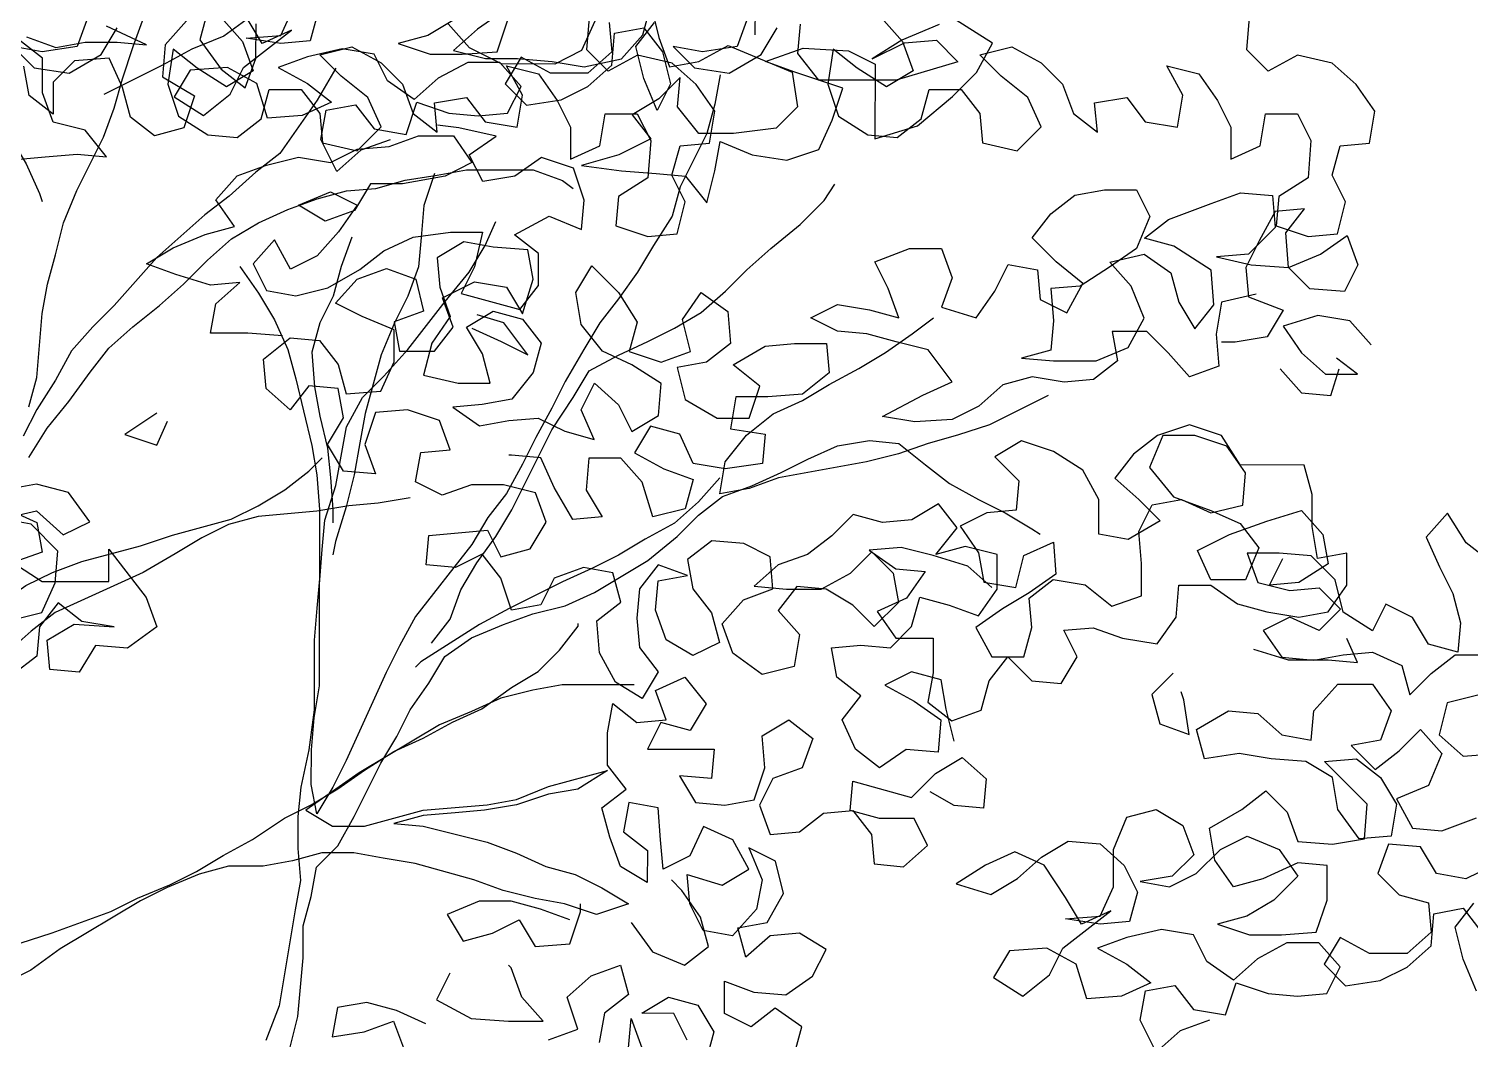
# Model space of a CAD drawing. Header units: inches. Extents: x 350994 to 353538, y 1581369 to 1583842.
# Drawn here: x 351496.306 to 351497.186, y 1583581.798 to 1583582.415 of the extents above; entities that cross this region are included whole.
import ezdxf

# ---------------------------------------------------------------- set-up
doc = ezdxf.new("R2010")
doc.units = ezdxf.units.IN
doc.header["$MEASUREMENT"] = 0
doc.linetypes.add('1', pattern=[0])
doc.layers.add('FOREST', color=96, linetype='Continuous')
doc.layers.add('TREE', color=81, linetype='1')

# ---------------------------------------------------------------- blocks, each defined once
blk = doc.blocks.new('TREE_4')
at = {"color": 94}
for points in [[(824.8, 7558.2), (810.3, 7526.4), (781.4, 7511.9), (723.5, 7512), (688.9, 7529.4), (665.7, 7555.4)], [(735.2, 7575.6), (697.5, 7549.6), (671.5, 7526.5), (706.2, 7517.8), (740.9, 7517.8), (778.5, 7514.8), (813.2, 7509), (853.6, 7517.7), (876.8, 7543.7), (885.5, 7575.5), (894.1, 7540.8), (905.7, 7508.9), (937.5, 7514.7), (969.3, 7532), (1038.7, 7503), (1044.4, 7465.4), (1021.3, 7442.3), (975, 7436.6), (937.4, 7436.6), (914.3, 7465.6), (917.2, 7497.4), (894.1, 7474.3), (865.2, 7456.9), (885.4, 7430.9), (850.7, 7413.6), (810.2, 7402.1), (853.5, 7396.2), (891.1, 7393.3), (922.9, 7390.4), (946, 7361.4), (954.7, 7396.1), (960.5, 7427.9), (995.2, 7413.4), (1032.8, 7407.6), (1067.5, 7419.2), (1082, 7451), (1093.6, 7485.6), (1041.6, 7503), (1009.8, 7514.6), (1050.3, 7529), (1099.4, 7526.1), (1128.3, 7511.6), (1128.2, 7430.7), (1174.5, 7445.1), (1212.1, 7476.9), (1238.2, 7502.9), (1255.6, 7534.6), (1209.3, 7563.6)], [(1197.7, 7554.9), (1157.3, 7537.6), (1125.4, 7517.4), (1160.1, 7534.7), (1194.8, 7537.6), (1217.9, 7514.4), (1151.4, 7494.3), (1067.6, 7494.3), (1044.5, 7523.3), (1047.4, 7555.1)], [(998.3, 7572.5), (998.2, 7543.6)], [(197.2, 7408.4), (229, 7411.3), (263.7, 7414.1), (295.5, 7411.2), (272.4, 7440.1), (237.7, 7448.8), (226.2, 7480.7), (226.2, 7518.2), (200.2, 7538.5)], [(208.9, 7541.4), (240.7, 7529.8), (272.5, 7535.5), (307.2, 7535.5), (339, 7532.6), (295.7, 7552.9)], [(405.5, 7570.1), (396.8, 7538.3), (419.9, 7506.5), (445.9, 7486.2), (457.5, 7518), (457.6, 7555.6)], [(382.4, 7558.6), (359.2, 7532.6), (356.3, 7497.9), (391, 7477.6), (379.4, 7442.9), (347.6, 7434.3), (321.6, 7454.5), (312.9, 7486.4), (298.5, 7518.2), (260.9, 7515.3), (237.8, 7492.2), (237.7, 7457.5), (211.7, 7477.8), (206, 7509.6)], [(960.6, 7500.2), (954.8, 7468.4), (946.1, 7436.6), (917.1, 7378.8), (908.4, 7347), (888.2, 7315.2), (870.8, 7286.3), (850.5, 7257.4), (830.3, 7231.4), (812.9, 7202.5), (792.6, 7167.9), (778.1, 7139), (760.7, 7107.2), (746.3, 7078.3), (728.9, 7046.5), (708.6, 7020.5), (691.3, 6991.6), (630.5, 6913.6), (613.1, 6881.8), (598.6, 6852.9), (555.1, 6757.5), (540.7, 6728.6), (523.3, 6699.7), (517.5, 6731.5), (517.6, 6769.1), (520.5, 6803.8), (526.3, 6838.5), (526.4, 6948.4), (529.3, 6986), (532.3, 7017.8), (543.9, 7055.3), (555.5, 7118.9), (572.9, 7150.7), (596, 7173.8), (622.1, 7202.7), (662.6, 7254.7), (688.6, 7286.5), (706, 7315.4), (717.6, 7341.4)], [(486.2, 7217.3), (448.6, 7220.2), (408.1, 7220.3), (413.9, 7252.1), (440, 7275.2), (408.2, 7272.3), (370.6, 7283.9), (338.8, 7295.5), (367.7, 7312.8), (402.4, 7327.3), (434.2, 7335.9), (414, 7364.8), (437.2, 7390.8), (469, 7402.4), (503.7, 7411), (538.4, 7405.2), (567.3, 7419.6), (602, 7422.5), (633.8, 7434), (671.4, 7434), (691.6, 7405.1), (662.7, 7390.6), (616.4, 7382), (581.7, 7382), (564.4, 7353.1), (532.5, 7341.6), (503.7, 7359), (538.4, 7373.4), (567.3, 7358.9), (547, 7330), (523.8, 7304), (494.9, 7289.6), (477.6, 7321.4), (454.4, 7295.4), (468.9, 7266.5), (500.7, 7260.7), (535.4, 7269.3), (570.1, 7289.5), (596.1, 7309.7), (627.9, 7324.2), (668.4, 7329.9), (703.1, 7329.9), (694.4, 7292.3), (679.9, 7263.4), (743.5, 7246), (763.8, 7272), (763.8, 7306.7), (737.8, 7326.9), (775.4, 7347.1), (810.1, 7332.7), (813, 7364.5), (801.5, 7399.2), (766.8, 7410.8), (737.9, 7390.6), (703.2, 7384.8), (688.7, 7413.7), (717.7, 7433.9), (677.2, 7442.7), (654.1, 7445.6)], [(651.1, 7393.5), (639.5, 7358.8), (636.6, 7324.1), (633.7, 7292.3), (622.1, 7260.5), (607.6, 7231.7), (593.1, 7197), (575.7, 7133.4), (569.9, 7101.6), (564.1, 7066.9), (555.4, 7032.2), (543.8, 6994.6), (540.9, 6980.2)], [(647.8, 6884.7), (668, 6910.7), (679.6, 6942.5), (697, 6971.4), (717.3, 7000.2), (734.7, 7029.1), (778.1, 7115.8), (801.3, 7150.5), (818.6, 7179.4), (850.5, 7196.7), (882.3, 7211.2), (911.2, 7225.6), (940.1, 7242.9), (966.2, 7266), (989.3, 7289.1), (1015.4, 7312.2), (1047.2, 7338.2), (1073.2, 7364.2), (1084.8, 7381.6)], [(1541.5, 7262.6), (1503.9, 7254), (1498.1, 7219.3), (1501, 7184.6), (1469.2, 7173), (1446.1, 7199.1), (1423, 7222.2), (1385.4, 7222.3), (1391.1, 7190.5), (1365.1, 7170.2), (1333.3, 7167.4), (1298.6, 7173.2), (1266.8, 7164.5), (1240.7, 7141.4), (1211.8, 7127), (1171.3, 7124.2), (1136.6, 7130), (1180, 7153.1), (1211.8, 7167.5), (1185.9, 7202.2), (1151.2, 7210.9), (1119.4, 7219.6), (1087.6, 7222.5), (1058.7, 7237), (1087.6, 7251.4), (1122.3, 7245.6), (1154.1, 7236.9), (1142.5, 7268.7), (1128.1, 7297.7), (1165.7, 7312.1), (1200.4, 7312.1), (1211.9, 7280.2), (1200.4, 7248.5), (1237.9, 7236.9), (1258.2, 7265.8), (1272.7, 7294.6), (1304.5, 7288.8), (1307.3, 7257), (1336.2, 7242.5), (1353.6, 7274.3), (1324.7, 7297.5), (1298.7, 7323.5), (1319, 7349.5), (1345, 7369.8), (1376.8, 7375.5), (1411.5, 7375.5), (1426, 7346.6), (1411.5, 7311.9), (1382.5, 7291.7), (1350.7, 7271.4), (1318.9, 7268.6), (1321.8, 7233.9), (1318.9, 7202.1), (1287, 7193.4), (1321.7, 7190.5), (1368, 7190.5), (1402.7, 7204.9), (1420.1, 7236.7), (1405.7, 7271.4), (1382.6, 7297.4), (1420.1, 7306.1), (1449, 7285.8), (1457.7, 7254), (1475, 7225.1), (1495.3, 7251.1), (1492.4, 7288.7), (1452, 7314.7), (1420.2, 7323.4), (1446.2, 7343.6), (1492.5, 7360.9), (1524.3, 7372.5), (1559, 7369.6), (1561.8, 7334.9), (1532.9, 7306), (1498.2, 7303.1), (1535.8, 7294.4), (1576.3, 7291.5), (1611, 7305.9), (1639.9, 7326.1), (1651.4, 7294.3), (1637, 7265.4), (1599.4, 7268.3), (1576.3, 7291.5), (1573.4, 7329.1), (1593.7, 7355.1), (1561.9, 7352.2), (1544.5, 7320.4), (1530, 7291.5), (1532.9, 7259.7), (1570.4, 7245.2), (1553.1, 7216.3), (1518.4, 7210.6), (1503.9, 7210.6)], [(561.4, 7324.2), (549.9, 7292.4), (541.1, 7260.6), (526.7, 7231.7), (518, 7199.9), (520.8, 7162.3), (526.6, 7130.5), (535.2, 7095.8), (538.1, 7064), (540.9, 7029.3), (540.9, 7014.9)], [(440, 7292.5), (460.2, 7263.6), (477.5, 7234.7), (491.9, 7202.8), (500.6, 7171), (509.2, 7136.3), (517.9, 7098.7), (523.6, 7066.9), (526.5, 7029.3), (526.4, 6954.2), (523.5, 6922.4), (520.6, 6887.7), (520.5, 6812.5), (514.7, 6769.1), (506, 6728.7), (503, 6696.9), (503, 6662.2), (505.9, 6627.5), (500.1, 6595.7), (482.6, 6491.6), (468.1, 6454)], [(691.5, 7225.8), (723.3, 7211.3), (752.2, 7196.8), (726.2, 7231.5), (697.3, 7240.2)], [(1315.9, 7152.9), (1252.3, 7121.2), (1217.6, 7109.7), (1185.8, 7101), (1153.9, 7089.5), (1119.2, 7080.8), (1023.8, 7063.6), (992, 7052), (960.2, 7046.3), (966, 7081), (989.2, 7109.9), (1018.1, 7133), (1049.9, 7147.4), (1078.8, 7164.7), (1110.7, 7182), (1139.6, 7199.4), (1168.5, 7219.6), (1191.7, 7236.9)], [(1665.8, 7207.6), (1642.7, 7233.6), (1608, 7239.4), (1570.4, 7227.9), (1590.6, 7198.9), (1616.6, 7175.8), (1651.3, 7175.8), (1628.2, 7193.1)], [(1567.5, 7181.6), (1590.6, 7155.6), (1622.4, 7152.7), (1631.1, 7181.6)], [(350.2, 7133.6), (315.5, 7110.5), (350.2, 7098.9), (361.8, 7124.9)], [(1255, 6944.8), (1229, 6968), (1191.4, 6979.6), (1156.7, 6988.3), (1122, 6985.4), (1150.9, 6965.2), (1182.7, 6962.2), (1162.5, 6933.3), (1130.7, 6918.9), (1150.9, 6890), (1191.4, 6889.9), (1191.3, 6852.4), (1185.5, 6820.6), (1211.5, 6800.3), (1243.3, 6811.8), (1252, 6843.6), (1272.3, 6869.6), (1298.3, 6843.6), (1330.1, 6840.7), (1347.5, 6869.6), (1333, 6898.5), (1364.8, 6901.3), (1396.6, 6889.8), (1434.2, 6883.9), (1454.5, 6912.8), (1457.4, 6947.5), (1492.1, 6947.5), (1521, 6927.2), (1552.8, 6918.5), (1587.5, 6912.7), (1619.3, 6918.5), (1639.6, 6947.4), (1639.6, 6982.1), (1607.8, 6976.3), (1602, 7011), (1602.1, 7045.7), (1593.4, 7077.5), (1524, 7077.6), (1503.8, 7109.4), (1469.1, 7121), (1434.4, 7109.5), (1408.4, 7089.2), (1388.1, 7063.2), (1414.1, 7040.1), (1437.2, 7016.9), (1402.5, 6996.7), (1370.7, 7002.5), (1370.8, 7040.1), (1353.4, 7071.9), (1321.6, 7092.2), (1287, 7103.8), (1258, 7086.5), (1284, 7060.4), (1281.1, 7028.6), (1249.3, 7025.8), (1220.4, 7011.4), (1240.6, 6982.4), (1246.3, 6950.6), (1281, 6944.8), (1289.7, 6979.5), (1321.6, 6993.9), (1324.4, 6959.2), (1295.5, 6939), (1266.6, 6921.7), (1237.6, 6901.5), (1254.9, 6869.6), (1289.6, 6869.6), (1298.3, 6901.4), (1295.5, 6933.2), (1321.5, 6953.4), (1356.2, 6947.6), (1385.1, 6924.5), (1416.9, 6936), (1416.9, 6970.7), (1414.1, 7005.4), (1428.6, 7034.3), (1460.4, 7040), (1492.2, 7025.6), (1526.9, 7034.2), (1529.8, 7068.9), (1509.6, 7097.8), (1474.9, 7109.4), (1440.2, 7109.5), (1425.7, 7074.8), (1451.7, 7042.9), (1492.2, 7028.4), (1524, 7014), (1544.2, 6987.9), (1529.7, 6953.2), (1492.1, 6953.3), (1477.7, 6985.1), (1512.4, 7002.4), (1552.9, 7016.8), (1590.5, 7028.4), (1613.6, 7002.3), (1619.3, 6970.5), (1587.5, 6950.3), (1555.7, 6947.4), (1570.2, 6976.3)], [(494.1, 6445.3), (502.8, 6480), (508.7, 6543.6), (508.7, 6578.3), (517.4, 6610.1), (523.2, 6641.9), (546.4, 6665), (563.8, 6696.8), (592.7, 6754.6), (610.1, 6783.5), (624.6, 6812.4), (644.9, 6841.3), (662.2, 6870.2), (691.2, 6890.4), (725.9, 6904.8), (757.7, 6916.4), (792.4, 6925), (824.2, 6939.4), (882.1, 6974.1), (913.9, 7000.1), (937, 7023.2), (963.1, 7043.4), (994.9, 7054.9), (1026.7, 7069.4), (1055.6, 7083.8), (1087.5, 7098.2), (1122.2, 7104), (1154, 7101), (1182.9, 7077.9), (1208.9, 7057.6), (1240.6, 7040.2), (1269.5, 7025.8), (1298.4, 7008.4), (1307.1, 7002.6)], [(1490.8, 6476.1), (1458.9, 6464.5), (1432.9, 6441.4), (1415.6, 6476.1), (1421.4, 6507.9), (1453.2, 6513.7), (1473.4, 6487.6), (1508.1, 6481.8), (1519.7, 6516.5), (1554.4, 6504.9), (1586.2, 6502), (1618, 6504.9), (1632.5, 6533.8), (1609.4, 6559.8), (1574.7, 6559.8), (1542.9, 6542.5), (1516.8, 6519.4), (1487.9, 6539.7), (1473.5, 6568.6), (1438.8, 6574.4), (1401.2, 6565.8), (1369.4, 6554.2), (1401.2, 6536.9), (1427.2, 6516.6), (1395.4, 6502.2), (1357.8, 6499.3), (1346.2, 6536.9), (1314.5, 6554.3), (1274, 6551.4), (1256.6, 6522.5), (1288.4, 6502.3), (1317.3, 6525.4), (1331.8, 6554.3), (1383.9, 6594.7), (1352.1, 6580.3), (1334.7, 6609.2), (1311.6, 6643.9), (1279.9, 6658.4), (1248, 6644), (1216.2, 6623.8), (1253.8, 6612.2), (1282.7, 6629.5), (1308.8, 6652.6), (1337.7, 6669.9), (1372.4, 6667), (1398.4, 6643.8), (1412.8, 6614.9), (1404.1, 6583.1), (1372.3, 6580.3), (1334.7, 6586.1), (1372.3, 6588.9), (1386.8, 6620.7), (1386.8, 6661.2), (1401.3, 6695.9), (1433.1, 6704.5), (1462, 6687.2), (1473.6, 6655.3), (1450.4, 6632.2), (1415.7, 6626.5), (1447.5, 6620.7), (1476.4, 6635.1), (1502.5, 6661.1), (1531.4, 6675.5), (1566.1, 6661), (1586.3, 6632.1), (1560.3, 6606.1), (1531.3, 6588.8), (1499.5, 6580.1), (1534.2, 6568.6), (1568.9, 6568.5), (1606.5, 6571.4), (1618.1, 6606.1), (1618.1, 6643.6), (1586.3, 6646.6), (1548.7, 6629.3), (1516.9, 6620.6), (1496.7, 6649.5), (1490.9, 6684.2), (1525.7, 6704.4), (1551.7, 6724.7), (1574.8, 6701.5), (1586.3, 6669.7), (1623.9, 6666.8), (1658.6, 6672.5), (1661.6, 6710.1), (1615.3, 6756.4), (1650, 6759.3), (1676, 6739), (1693.4, 6710.1), (1687.5, 6675.4), (1652.8, 6672.5), (1629.7, 6704.4), (1624, 6739.1), (1595.1, 6756.4), (1557.5, 6759.4), (1522.8, 6765.2), (1485.2, 6759.4), (1476.6, 6791.2), (1511.3, 6811.4), (1543.1, 6808.5), (1569.1, 6785.4), (1600.9, 6779.6), (1603.8, 6811.4), (1629.9, 6840.2), (1667.5, 6840.2), (1687.7, 6811.3), (1676.1, 6779.5), (1644.3, 6773.7), (1670.3, 6747.7), (1696.3, 6767.9), (1719.5, 6791), (1742.6, 6765), (1728.1, 6730.3), (1693.4, 6715.9), (1710.7, 6684), (1742.5, 6681.1), (1780.1, 6695.5)], [(1797.4, 6643.5), (1768.5, 6629.1), (1736.7, 6634.9), (1719.3, 6663.8), (1684.6, 6666.7), (1673.1, 6634.9), (1696.2, 6611.8), (1728, 6603.1), (1730.8, 6571.3), (1704.8, 6548.2), (1664.3, 6548.2), (1632.5, 6565.6), (1615.1, 6536.7), (1638.2, 6513.5), (1675.8, 6519.3), (1704.8, 6533.7), (1730.8, 6556.8), (1733.7, 6591.5), (1765.5, 6597.3), (1785.8, 6571.2)], [(1779.9, 6507.6), (1765.5, 6542.3), (1756.8, 6577), (1777.1, 6603)], [(1794.8, 6973.1), (1768.8, 6993.4), (1748.6, 7025.2), (1725.4, 6999.2), (1739.9, 6967.4), (1754.3, 6938.4), (1762.9, 6906.6), (1760, 6874.8), (1728.2, 6883.5), (1710.9, 6912.5), (1682, 6926.9), (1667.5, 6898), (1635.7, 6918.3), (1627.1, 6953), (1601.1, 6979.1), (1566.4, 6982), (1531.7, 6982), (1543.2, 6950.2), (1577.9, 6941.5), (1609.7, 6944.4), (1632.8, 6921.2), (1609.7, 6898.1), (1577.9, 6912.6), (1549, 6898.1), (1569.2, 6869.2), (1603.9, 6866.3), (1635.7, 6872), (1667.5, 6874.9), (1699.3, 6860.4), (1707.9, 6828.6), (1731.1, 6851.7), (1757.1, 6871.9), (1800.5, 6871.9)], [(1783.1, 6828.5), (1748.4, 6819.9), (1739.7, 6785.2), (1765.7, 6762.1), (1803.3, 6764.9)], [(188.2, 7029.6), (220, 7015.2), (225.7, 6983.3), (193.9, 6971.8), (225.7, 6951.5), (298, 6951.5), (298, 6986.2), (338.5, 6934.1), (350, 6902.3), (318.2, 6879.2), (283.5, 6882.1), (266.1, 6853.2), (234.3, 6856.1), (231.4, 6887.9), (260.4, 6905.3), (303.7, 6902.3), (269, 6908.1), (243, 6928.4), (222.8, 6902.4), (219.9, 6870.6), (193.8, 6850.4)], [(960.2, 7063.6), (937.1, 7037.6), (911, 7014.5), (879.2, 6997.2), (850.3, 6979.9), (821.3, 6965.5), (789.5, 6951), (731.7, 6922.2), (699.8, 6904.8), (636.2, 6864.4), (630.4, 6858.7)], [(1538.3, 6878.1), (1575.9, 6866.5), (1619.2, 6866.4), (1651, 6863.5), (1639.5, 6889.5)], [(1451.5, 6852.1), (1428.4, 6829), (1437, 6797.2), (1468.8, 6785.6), (1463.1, 6823.2), (1460.2, 6831.9)], [(1083.5, 5947.5), (1071.9, 5915.7), (1034.3, 5909.9), (1002.5, 5915.7), (1025.6, 5892.6), (1063.2, 5886.8), (1097.9, 5907), (1115.3, 5935.9)], [(1228.1, 5947.3), (1251.2, 5921.3), (1262.7, 5889.5), (1233.8, 5872.2), (1202, 5892.4), (1176, 5912.7), (1170.2, 5875.1), (1181.7, 5840.4), (1213.5, 5820.1), (1245.3, 5817.2), (1271.3, 5837.4), (1280, 5869.2), (1314.7, 5869.2), (1335, 5843.2), (1337.8, 5811.4), (1375.4, 5802.6), (1401.4, 5828.6), (1387, 5860.5), (1358.1, 5883.6), (1335, 5906.8), (1369.7, 5915.4), (1401.5, 5898), (1424.6, 5874.9), (1436.2, 5843.1), (1462.2, 5822.8), (1459.3, 5854.6), (1494, 5860.4), (1514.2, 5834.3), (1548.9, 5828.5), (1554.7, 5863.2), (1537.4, 5895), (1572.1, 5886.3), (1592.3, 5857.4), (1606.7, 5828.5), (1606.7, 5793.8), (1638.5, 5808.2), (1644.3, 5842.9), (1679, 5842.8), (1693.5, 5813.9), (1690.5, 5773.4), (1658.7, 5753.2), (1655.8, 5721.4), (1690.5, 5709.8), (1722.3, 5712.7), (1731, 5747.4), (1716.6, 5776.3), (1725.3, 5808.1), (1757.1, 5811), (1762.9, 5845.7), (1742.7, 5874.6), (1716.7, 5897.7), (1679.1, 5906.5), (1647.3, 5889.1), (1624.2, 5912.3), (1627.1, 5947)], [(1411.3, 5814.8), (1379.5, 5803.3), (1353.4, 5780.2), (1336.1, 5814.9), (1341.9, 5846.7), (1373.7, 5852.5), (1393.9, 5826.4), (1428.6, 5820.6), (1440.2, 5855.3), (1474.9, 5843.7), (1506.7, 5840.8), (1538.5, 5843.6), (1553, 5872.5), (1529.9, 5898.6), (1495.2, 5898.6), (1463.4, 5881.3), (1437.3, 5858.2), (1408.4, 5878.4), (1394, 5907.4), (1359.3, 5913.2), (1321.7, 5904.5), (1289.9, 5893), (1321.7, 5875.6), (1347.7, 5855.4), (1315.9, 5840.9), (1278.3, 5838.1), (1266.8, 5875.7), (1235, 5893.1), (1194.5, 5890.2), (1177.1, 5861.3), (1208.9, 5841), (1237.8, 5864.1), (1252.3, 5893), (1304.4, 5933.5), (1272.6, 5919), (1255.3, 5948)], [(1333.3, 5953.7), (1324.6, 5921.9), (1292.8, 5919), (1255.2, 5924.8), (1292.8, 5927.7), (1307.3, 5959.5)], [(1480.8, 5944.9), (1451.9, 5927.6), (1420, 5918.9), (1454.7, 5907.3), (1489.4, 5907.3), (1527, 5910.1), (1538.6, 5944.8)], [(1648.5, 5941.8), (1651.3, 5910), (1625.3, 5886.9), (1584.8, 5887), (1553, 5904.3), (1535.7, 5875.4), (1558.8, 5852.3), (1596.4, 5858), (1625.3, 5872.5), (1651.3, 5895.6), (1654.3, 5930.3), (1686.1, 5936), (1706.3, 5910), (1714.9, 5875.3), (1700.4, 5846.4), (1686, 5881.1), (1677.4, 5915.8), (1697.6, 5941.8)], [(1798.8, 5947.5), (1787.2, 5915.7), (1749.6, 5909.9), (1717.8, 5915.7), (1741, 5892.6), (1778.5, 5886.8), (1813.3, 5907), (1830.6, 5935.9)], [(1943.4, 5947.3), (1966.5, 5921.3), (1978, 5889.5), (1949.1, 5872.2), (1917.3, 5892.4), (1891.3, 5912.7), (1885.5, 5875.1), (1897, 5840.4), (1928.8, 5820.1), (1960.6, 5817.2), (1986.7, 5837.4), (1995.4, 5869.2), (2030.1, 5869.2), (2050.3, 5843.2), (2053.1, 5811.4), (2090.7, 5802.6), (2116.8, 5828.6), (2102.3, 5860.5), (2073.4, 5883.6), (2050.3, 5906.8), (2085, 5915.4), (2116.8, 5898), (2139.9, 5874.9), (2151.5, 5843.1), (2177.5, 5822.8), (2174.6, 5854.6), (2209.3, 5860.4), (2229.5, 5834.3), (2264.2, 5828.5), (2270, 5863.2), (2252.7, 5895), (2287.4, 5886.3), (2307.6, 5857.4), (2322, 5828.5), (2322, 5793.8), (2353.8, 5808.2), (2359.6, 5842.9), (2394.3, 5842.8), (2408.8, 5813.9), (2405.8, 5773.4), (2374, 5753.2), (2371.1, 5721.4), (2405.8, 5709.8), (2437.6, 5712.7), (2446.3, 5747.4), (2431.9, 5776.3), (2440.6, 5808.1), (2472.4, 5811), (2478.2, 5845.7), (2458, 5874.6), (2432, 5897.7), (2394.4, 5906.5), (2362.6, 5889.1), (2339.5, 5912.3), (2342.4, 5947)], [(941.9, 5967.8), (947.6, 5904.2), (956.2, 5872.4), (976.4, 5846.4), (999.5, 5817.4), (1016.9, 5788.5), (1031.3, 5756.7), (1034.2, 5748)], [(1352.4, 5892.3), (1332.1, 5857.6), (1291.6, 5799.8), (1265.5, 5779.6), (1236.6, 5753.6), (1210.5, 5733.4), (1158.4, 5687.2), (1112.1, 5635.2), (1089, 5612.1), (1065.8, 5586.1), (1048.5, 5554.3), (1028.2, 5522.5), (1013.7, 5493.6)], [(1019.5, 5525.4), (1028.2, 5557.2), (1034.1, 5626.6), (1039.9, 5658.4), (1048.6, 5690.2), (1057.3, 5724.9), (1071.8, 5759.6), (1100.7, 5817.4), (1112.3, 5849.1), (1121, 5880.9), (1132.6, 5915.6), (1144.2, 5947.4), (1147.1, 5953.2)], [(1262.8, 5950.2), (1230.9, 5927.1), (1196.2, 5912.7), (1164.4, 5895.4), (1100.8, 5863.6)], [(1019.5, 5470.5), (1039.7, 5502.3), (1062.9, 5531.1), (1086.1, 5562.9), (1106.3, 5588.9), (1132.4, 5612), (1161.3, 5635.1), (1187.3, 5658.3), (1213.4, 5684.2), (1239.4, 5707.4), (1268.4, 5724.7), (1300.2, 5739.1), (1332, 5750.6), (1363.8, 5759.3), (1395.6, 5762.1), (1427.4, 5770.8), (1462.1, 5776.5), (1493.9, 5782.3), (1566.2, 5782.2), (1598, 5770.6), (1609.6, 5762)], [(2022.5, 5163.1), (2013.8, 5197.8), (2008.1, 5229.6), (1976.3, 5238.3), (1947.3, 5223.9), (1979.1, 5206.5), (2008, 5186.2), (2005.1, 5151.5), (1970.4, 5154.4), (1941.5, 5134.2), (1915.5, 5154.5), (1901.1, 5186.3), (1921.3, 5212.3), (1895.3, 5232.6), (1889.6, 5264.4), (1921.4, 5267.3), (1953.2, 5264.3), (1976.3, 5287.4), (1985, 5319.2), (2016.8, 5310.5), (2048.6, 5298.9), (2068.9, 5327.8), (2068.9, 5365.4), (2034.2, 5374.1), (2002.4, 5365.5), (2025.6, 5394.4), (2005.4, 5420.4), (1976.4, 5403.1), (1944.6, 5400.2), (1912.8, 5408.9), (1889.7, 5385.8), (1863.6, 5365.6), (1831.8, 5354.1), (1805.8, 5331), (1840.5, 5328), (1878.1, 5328), (1909.9, 5345.3), (1933, 5368.4), (1956.1, 5345.3), (1961.9, 5313.5), (1935.8, 5287.5), (1912.7, 5310.6), (1883.8, 5328), (1852, 5330.9), (1831.8, 5304.9), (1854.9, 5278.9), (1849.1, 5244.2), (1814.4, 5235.5), (1782.6, 5258.7), (1771, 5290.5), (1794.2, 5316.5), (1826, 5328.1), (1823.1, 5362.8), (1794.3, 5377.2), (1759.6, 5380.2), (1733.5, 5359.9), (1739.3, 5328.1), (1759.5, 5302.1), (1768.1, 5270.3), (1739.2, 5255.9), (1710.3, 5273.2), (1698.8, 5305), (1701.7, 5336.8), (1733.5, 5342.6), (1701.7, 5354.2), (1681.4, 5328.2), (1678.5, 5296.4), (1681.4, 5264.6), (1701.6, 5238.5), (1684.2, 5209.6), (1655.3, 5227), (1638, 5258.8), (1635.2, 5293.5), (1661.2, 5313.8), (1652.5, 5345.6), (1620.7, 5351.4), (1588.9, 5339.8), (1574.5, 5310.9), (1542.6, 5305.2), (1531.1, 5339.9), (1510.9, 5365.9), (1482, 5351.5), (1450.2, 5354.4), (1453.1, 5386.2), (1516.7, 5392), (1531.1, 5363), (1562.9, 5371.7), (1580.3, 5400.6), (1568.8, 5432.4), (1534.1, 5441.1), (1499.4, 5441.1), (1467.6, 5429.6), (1438.7, 5444.1), (1444.5, 5475.9), (1476.3, 5478.7), (1464.8, 5510.5), (1430.1, 5522.1), (1395.4, 5519.3), (1383.8, 5484.6), (1395.3, 5452.8), (1360.6, 5455.7), (1343.3, 5484.6), (1360.7, 5513.5), (1354.9, 5545.3), (1323.1, 5548.3), (1302.9, 5522.3), (1276.9, 5545.4), (1274, 5577.2), (1302.9, 5600.3), (1334.7, 5597.4), (1355, 5571.4), (1363.6, 5539.5), (1401.2, 5542.4), (1415.7, 5574.2), (1415.7, 5608.9), (1381, 5623.4), (1352.1, 5637.9), (1375.3, 5663.9), (1407.1, 5675.4), (1438.9, 5663.8), (1447.5, 5629.1), (1415.7, 5617.6), (1421.5, 5585.8), (1459.1, 5585.7), (1479.3, 5611.7), (1467.8, 5643.5), (1502.5, 5660.9), (1537.2, 5655), (1554.5, 5626.1), (1566.1, 5663.7), (1560.3, 5695.5), (1522.8, 5698.4), (1491, 5704.2), (1462, 5686.9), (1464.9, 5655.1), (1476.4, 5623.3), (1456.2, 5594.4), (1447.5, 5559.7), (1485, 5551), (1519.7, 5551), (1511.1, 5582.8), (1493.8, 5611.7), (1522.7, 5629), (1554.5, 5620.3), (1574.7, 5594.3), (1566, 5562.5), (1542.9, 5533.6), (1511, 5527.8), (1479.2, 5525), (1508.1, 5504.7), (1539.9, 5510.5), (1571.7, 5513.3), (1600.6, 5498.9), (1632.4, 5490.1), (1618, 5522), (1632.5, 5550.9), (1658.5, 5527.7), (1672.9, 5498.8), (1701.9, 5516.1), (1704.8, 5550.8), (1673, 5571.1), (1641.2, 5585.6), (1618.1, 5614.5), (1612.3, 5649.2), (1629.7, 5678.1), (1658.6, 5649.1), (1678.8, 5617.3), (1670.1, 5585.5), (1704.8, 5573.9), (1736.6, 5585.5), (1728, 5620.2), (1748.2, 5649.1), (1777.1, 5628.8), (1780, 5594.1), (1754, 5573.9), (1722.1, 5568.1), (1730.8, 5533.4), (1765.5, 5513.2), (1800.2, 5513.1), (1811.8, 5547.8), (1782.9, 5571), (1817.6, 5591.2), (1849.4, 5594), (1884.1, 5594), (1886.9, 5562.2), (1858, 5539.1), (1820.4, 5536.2), (1785.7, 5536.3), (1779.9, 5501.6), (1817.5, 5495.8), (1814.6, 5464), (1774.1, 5458.2), (1739.4, 5464), (1725, 5495.8), (1693.2, 5504.5), (1675.8, 5475.7), (1707.6, 5458.3), (1739.4, 5446.7), (1730.7, 5414.9), (1696, 5406.2), (1684.4, 5443.8), (1661.3, 5469.9), (1626.6, 5469.9), (1623.7, 5435.2), (1641, 5406.3), (1609.2, 5403.4), (1589, 5438.1), (1574.6, 5470), (1542.8, 5472.9), (1539.9, 5472.9)], [(999.1, 5294.1), (1033.8, 5302.8), (1048.3, 5334.6), (1051.2, 5369.2), (1022.3, 5398.2), (990.5, 5404), (1028.1, 5412.6), (1057, 5386.6), (1085.9, 5401), (1062.8, 5432.8), (1028.1, 5441.5), (996.3, 5435.8)], [(978.9, 5418.5), (973.1, 5386.7), (967.3, 5352), (961.5, 5320.2), (947, 5291.3), (941.2, 5259.5), (967.2, 5279.7), (987.5, 5311.5), (1016.4, 5331.7), (1045.4, 5346.1), (1077.2, 5357.7), (1140.8, 5374.9), (1175.5, 5386.5), (1239.1, 5403.8), (1268.1, 5418.2), (1297, 5435.5), (1323, 5455.7), (1337.5, 5470.2)], [(1432.9, 5426.7), (1398.2, 5421), (1366.4, 5418.1), (1331.7, 5412.4), (1268.1, 5406.6), (1236.2, 5398), (1207.3, 5383.6), (1178.4, 5366.2), (1143.7, 5346), (1048.2, 5302.7), (1022.2, 5282.5), (996.1, 5259.4)], [(1010.3, 4944.3), (1045, 4955.8), (1108.6, 4978.9), (1137.6, 4993.3), (1172.3, 5007.7), (1201.2, 5022.2), (1230.1, 5039.5), (1262, 5056.8), (1296.7, 5079.9), (1325.6, 5094.3), (1354.5, 5111.6), (1383.5, 5131.9), (1415.3, 5152.1), (1447.1, 5166.5), (1478.9, 5183.8), (1510.7, 5198.2), (1542.6, 5221.3), (1571.5, 5238.7), (1594.6, 5261.8), (1614.9, 5287.8), (1614.9, 5290.7)], [(1848.7, 4822.1), (1857.4, 4853.9), (1828.5, 4874.1), (1802.4, 4853.9), (1773.5, 4868.4), (1773.6, 4903.1), (1805.4, 4891.5), (1840.1, 4888.6), (1869, 4908.8), (1883.5, 4937.7), (1854.6, 4955.1), (1822.8, 4952.2), (1796.7, 4929.1), (1788.1, 4960.9), (1819.9, 4966.7), (1837.3, 4998.4), (1828.6, 5033.1), (1799.7, 5047.6), (1814.2, 5012.9), (1808.3, 4981.1), (1782.3, 4952.2), (1750.5, 4958), (1736.1, 4987), (1733.2, 5018.8), (1770.8, 5007.2), (1799.7, 5024.5), (1782.4, 5056.3), (1750.6, 5070.8), (1736.1, 5039), (1707.2, 5024.6), (1704.3, 5056.4), (1701.5, 5091.1), (1669.7, 5096.9), (1663.9, 5065.1), (1689.9, 5044.8), (1689.8, 5010.1), (1660.9, 5027.5), (1649.4, 5059.3), (1640.7, 5091.1), (1666.8, 5111.4), (1646.6, 5137.4), (1646.6, 5172.1), (1652.4, 5203.9), (1678.4, 5183.6), (1710.2, 5186.5), (1698.7, 5218.3), (1730.5, 5232.7), (1753.6, 5203.8), (1736.2, 5174.9), (1704.4, 5183.6), (1690, 5154.7), (1762.2, 5154.6), (1759.3, 5122.8), (1724.6, 5125.8), (1742, 5096.8), (1773.8, 5093.9), (1805.6, 5099.7), (1817.2, 5134.3), (1814.3, 5169), (1843.2, 5186.4), (1869.2, 5166.1), (1857.6, 5134.3), (1825.8, 5122.8), (1811.3, 5093.9), (1822.9, 5062.1), (1854.7, 5064.9), (1880.7, 5085.1), (1912.5, 5088), (1932.7, 5062), (1935.6, 5030.2), (1967.4, 5027.2), (1993.5, 5050.3), (1979, 5079.3), (1941.4, 5079.3), (1909.6, 5088), (1912.6, 5119.8), (1976.2, 5102.4), (2002.2, 5128.4), (2031.1, 5145.7), (2057.1, 5122.6), (2054.2, 5090.8), (2022.4, 5093.7), (1996.4, 5108.2)], [(1675.6, 5224.1), (1597.5, 5224.2), (1565.7, 5218.4), (1531, 5209.8), (1499.2, 5195.4), (1464.5, 5180.9), (1377.7, 5129), (1319.8, 5088.5), (1348.7, 5071.2), (1383.4, 5071.1), (1447, 5088.4), (1516.4, 5094.1), (1548.2, 5099.9), (1582.9, 5114.3), (1646.6, 5131.6), (1614.7, 5111.4), (1582.9, 5105.7), (1548.2, 5094.1), (1513.5, 5088.4), (1481.7, 5085.5), (1447, 5082.6), (1415.2, 5074), (1447, 5071.1), (1516.4, 5053.7), (1548.2, 5042.1), (1580, 5027.6), (1611.8, 5018.9), (1640.7, 5004.4), (1669.6, 4987), (1634.9, 4975.5), (1600.2, 4987.1), (1568.4, 4992.9), (1533.7, 5001.6), (1501.9, 5013.2), (1438.3, 5030.6), (1403.6, 5036.4), (1371.8, 5042.2), (1337.1, 5042.3), (1305.3, 5033.6), (1273.5, 5027.9), (1235.9, 5027.9), (1204.1, 5019.3), (1169.4, 5004.8), (1140.5, 4990.4), (1053.7, 4938.4), (1021.8, 4915.3), (992.9, 4900.9)], [(1672.4, 4966.8), (1695.5, 4935), (1730.2, 4920.5), (1756.3, 4940.7), (1747.6, 4972.5), (1727.4, 5001.4), (1715.9, 5013)], [(1605.9, 4969.7), (1574.1, 4981.3), (1542.4, 4990), (1507.7, 4990.1), (1472.9, 4975.6), (1490.3, 4946.7), (1522.1, 4955.4), (1551, 4969.8), (1568.3, 4940.9), (1605.9, 4943.7), (1617.5, 4978.4), (1617.5, 4987.1)], [(1449.7, 4857.1), (1417.9, 4871.6), (1386.1, 4880.3), (1354.3, 4874.6), (1348.5, 4842.8), (1383.2, 4848.5), (1415, 4860), (1426.6, 4828.2)], [(1582.7, 4839.7), (1614.5, 4851.2), (1603, 4885.9), (1629, 4909), (1660.8, 4920.5), (1669.5, 4888.7), (1643.4, 4868.5), (1637.6, 4836.7)], [(1669.4, 4830.9), (1672.3, 4862.7), (1683.9, 4830.9)], [(1733, 4839.5), (1718.6, 4868.4), (1683.9, 4868.5), (1712.8, 4885.8), (1744.6, 4877.1), (1762, 4848.2), (1753.3, 4816.4)], [(1475.8, 4912), (1461.3, 4883.1), (1498.9, 4862.9), (1539.3, 4859.9), (1576.9, 4859.9), (1553.8, 4885.9), (1542.3, 4917.8), (1539.4, 4920.6)]]:
    blk.add_lwpolyline(points, dxfattribs=at)

msp = doc.modelspace()

# ---------------------------------------------------------------- hatches: boundary and pattern name
at = {"layer": 'FOREST', "lineweight": 5}
h = msp.add_hatch(dxfattribs=at)
h.set_pattern_fill('ANSI31', color=96, scale=50, style=0)
h.paths.add_polyline_path([(351604.92742, 1583347.98001), (351663.00361, 1583522.95042), (351611.87793, 1583545.35936), (351490.29156, 1583598.08515), (351436.56964, 1583404.46462), (351529.74504, 1583373.17051)])
h.paths.add_polyline_path([(351517.5086, 1583480.13966), (351575.36575, 1583480.13966), (351575.36575, 1583465.13966), (351517.5086, 1583465.13966)], flags=24)

# ---------------------------------------------------------------- block references
at = {"layer": 'TREE', "lineweight": 5, "xscale": 0.0005632341344607994, "yscale": 0.0005632341490127146, "zscale": 0.0005632341444477617}
for p in [(351495.73209, 1583579.07199), (351496.18734, 1583578.16229)]:
    msp.add_blockref('TREE_4', p, dxfattribs=at)

doc.saveas('drawing.dxf')
